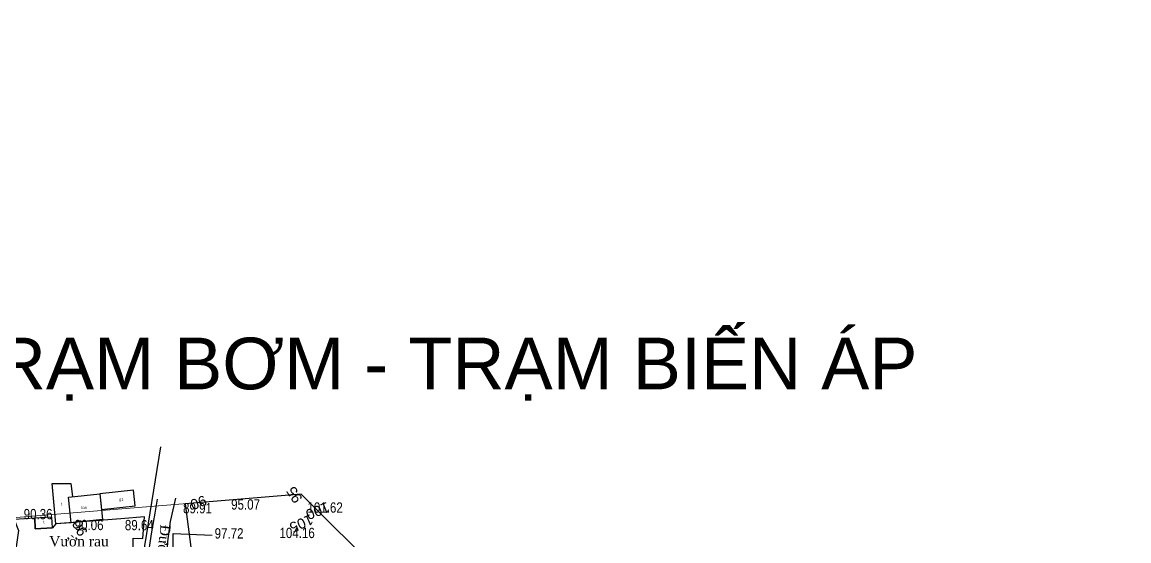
# Model space of a CAD drawing. Header units: metres. Extents: x 429565 to 431255, y 2472510 to 2473324.
# Drawn here: x 429874.8 to 430249.8, y 2473146.4 to 2473322.1 of the extents above; entities that cross this region are included whole.
import ezdxf
from ezdxf.enums import TextEntityAlignment as Align

# ---------------------------------------------------------------- set-up
doc = ezdxf.new("R2010")
doc.units = ezdxf.units.M
doc.set_wipeout_variables(frame=1)
for name, color, linetype in [('BV_Ten_Chugiai', 7, 'Continuous'), ('Docao', 7, 'Continuous'), ('duong', 9, 'Continuous'), ('duongdien', 233, 'Continuous'), ('Ghichu', 7, 'Continuous'), ('hanh nha', 6, 'Continuous'), ('MHBS_DongMuc', 3, 'Continuous'), ('nha', 6, 'Continuous'), ('RG', 3, 'Continuous'), ('tuong', 1, 'Continuous')]:
    doc.layers.add(name, color=color, linetype=linetype)
doc.layers.add('PLine_74', color=74, linetype='Continuous', lineweight=0)
doc.styles.add('arial', font='arial.ttf')
doc.styles.add('ghichu', font='times.ttf', dxfattribs={"height": 1.5})
doc.styles.get("Standard").update_dxf_attribs({"font": 'arial.ttf'})
doc.linetypes.add('R_GIOI_TV', pattern='A,0,[133,ltypeshp.shx,S=0.04,R=0,X=-0.03,Y=0],-0.5', length=0.5)
doc.linetypes.add('TUONG_XAY', pattern='A,0.1,[130,ltypeshp.shx,S=0.15,R=-90,X=0,Y=0.12],0.05,[130,ltypeshp.shx,S=0.15,R=-90,X=-0.05,Y=0.24],0.01,[130,ltypeshp.shx,S=0.12,R=0,X=0.09,Y=0.12],0.01,[130,ltypeshp.shx,S=0.12,R=0,X=-0.22,Y=0.12],2.4', length=2.57)

# ---------------------------------------------------------------- blocks, each defined once
blk = doc.blocks.new('A$Ce915ad33')
at = {"layer": 'duong', "color": 8}
for points in [[(429917.89, 2473143.42), (429918.72, 2473149.39), (429919.92, 2473155.72), (429920.65, 2473160.48)], [(429926.78, 2473160.81), (429924.95, 2473152.94), (429924.03, 2473146.17), (429923.82, 2473141.15), (429923.93, 2473135.36), (429924.28, 2473131.14), (429925.44, 2473125.27), (429928.28, 2473115.44), (429931.38, 2473106.28), (429934.35, 2473098.22), (429936.28, 2473091.12), (429936.56, 2473090.31)]]:
    blk.add_lwpolyline(points, dxfattribs=at)
at = {"layer": 'duongdien', "color": 8}
blk.add_lwpolyline([(430260.73, 2472887.86), (430225.03, 2472875.26), (430190.84, 2472867.37), (430166.42, 2472854.58), (430143.13, 2472842.98), (430112.57, 2472815.79), (430077.95, 2472795.6), (430073.14, 2472832.43), (430054.73, 2472868.05), (430034.11, 2472899.55), (430027.76, 2472936.82), (430027.78, 2472961.36), (430006.26, 2472994.53), (429984.8, 2473015.92), (429956.1, 2473031.54), (429937.13, 2473069.32), (429928.67, 2473090.76), (429917.46, 2473126.54), (429915.86, 2473141.2), (429921.86, 2473178.19)], dxfattribs=at)
at = {"layer": 'nha', "color": 8}
blk.add_lwpolyline([(429891.44, 2473152.54), (429886.24, 2473152.15), (429884.98, 2473165.78), (429891.37, 2473165.76), (429891.84, 2473161.37)], dxfattribs=at)
for points in [[(429901.13, 2473162.36), (429901.7, 2473157.05), (429913.13, 2473158.27), (429912.56, 2473163.58)], [(429901.13, 2473162.36), (429902.06, 2473153.67), (429891.44, 2473152.54), (429890.51, 2473161.22)], [(429879.12, 2473154.12), (429879.29, 2473150.47), (429885.09, 2473150.74), (429884.92, 2473154.39)]]:
    blk.add_lwpolyline(points, close=True, dxfattribs=at)
at = {"layer": 'PLine_74', "color": 8, "flags": 128}
blk.add_lwpolyline([(430755.16, 2472869.51), (430572.78, 2472900.71), (430404.39, 2472985.78), (430266.67, 2472993.77), (430127.6, 2472940.94), (430111.2, 2472980.26), (430078.3, 2473053.71), (429969.3, 2473162.16), (429793.99, 2473147.91), (429784.41, 2473322.08), (429565.63, 2473315.24), (429616.9, 2472965.41), (429670.7, 2472871.67), (429837.73, 2472692.12), (429864, 2472597.41), (430001.8, 2472600.69), (430068.37, 2472706.22), (430291.61, 2472819.2), (430384.04, 2472791.81), (430513.54, 2472748.35), (430684.57, 2472710.27)], dxfattribs=at)
at = {"layer": 'RG', "color": 8, "linetype": 'R_GIOI_TV', "ltscale": 3}
blk.add_lwpolyline([(430078.3, 2473053.71), (429969.3, 2473162.16), (429930.03, 2473158.96), (429932.28, 2473141.6)], dxfattribs=at)
blk.add_lwpolyline([(429873.57, 2473149.92), (429871.84, 2473137.1), (429878, 2473135.88), (429893.08, 2473134.91), (429894.94, 2473135.36), (429895.07, 2473142.67), (429899.69, 2473143.64), (429912.47, 2473144.28), (429912.4, 2473147.29), (429915.68, 2473147.23), (429916.32, 2473154.47), (429908.3, 2473153.83), (429886.24, 2473152.15), (429885.09, 2473150.74), (429879.29, 2473150.47), (429879.12, 2473154.12), (429872.08, 2473153.61)], close=True, dxfattribs=at)
at = {"layer": 'tuong', "color": 8, "linetype": 'TUONG_XAY'}
blk.add_lwpolyline([(429938.25, 2473090.27), (429933.86, 2473103.63), (429931.66, 2473110.38), (429929.15, 2473119.34), (429926.91, 2473129.11), (429926.24, 2473132.64), (429926.12, 2473139.68), (429926, 2473148.83), (429939.19, 2473148.26)], dxfattribs=at)
at = {"layer": 'Docao', "color": 8, "width": 0.8}
for s, p in [('95.07', (429945.63, 2473156.96)), ('90.36', (429875.34, 2473153.69)), ('89.91', (429929.34, 2473155.7)), ('101.62', (429971.49, 2473155.92)), ('90.06', (429892.61, 2473150.01)), ('89.64', (429909.63, 2473149.97)), ('97.72', (429940.03, 2473147.16)), ('104.16', (429962, 2473147.32))]:
    blk.add_text(s, height=3.5, dxfattribs=at).set_placement(p)
at = {"layer": 'Ghichu', "color": 8, "style": 'ghichu'}
blk.add_text('Đường nhựa', height=3.5, rotation=263.784, dxfattribs=at).set_placement((429921.73, 2473152))
blk.add_text('Vườn rau', height=3.5, dxfattribs=at).set_placement((429883.98, 2473144.51))
at = {"layer": 'MHBS_DongMuc', "color": 8}
for s, rotation, p in [('95', 122.6357, (429967.02, 2473161.97, 95)), ('90', 200.3614, (429934.57, 2473159.33, 90)), ('100', 201.8423, (429974.97, 2473156.51, 100)), ('90', 118.7378, (429894.36, 2473150.76, 90)), ('105', 203.895, (429969.44, 2473152.24, 105))]:
    blk.add_text(s, height=3.5, rotation=rotation, dxfattribs=at).set_placement(p, align=Align.MIDDLE)
at = {"layer": 'nha', "color": 8}
for s, p in [('g1', (429907.66, 2473159.9)), ('t', (429888.02, 2473158.38)), ('ton', (429894.88, 2473157.15)), ('t', (429882.03, 2473152.33))]:
    blk.add_text(s, height=1, dxfattribs=at).set_placement(p)

msp = doc.modelspace()

# ---------------------------------------------------------------- block references
at = {"layer": 'hanh nha'}
msp.add_blockref('A$Ce915ad33', (0, 0), dxfattribs=at)

# ---------------------------------------------------------------- next in the draw order: wipeouts: each hides what was drawn before it
msp.add_wipeout([(429851.4, 2473196.53), (430186.82, 2473196.53), (430186.82, 2473220.49), (429851.4, 2473220.49)]).dxf.layer = 'BV_Ten_Chugiai'

# ---------------------------------------------------------------- next in the draw order: texts
at = {"layer": 'BV_Ten_Chugiai', "linetype": 'Continuous', "style": 'arial'}
msp.add_text('TRẠM BƠM - TRẠM BIẾN ÁP', height=17.496, dxfattribs=at).set_placement((429850.31, 2473197.71))

doc.saveas('drawing.dxf')
